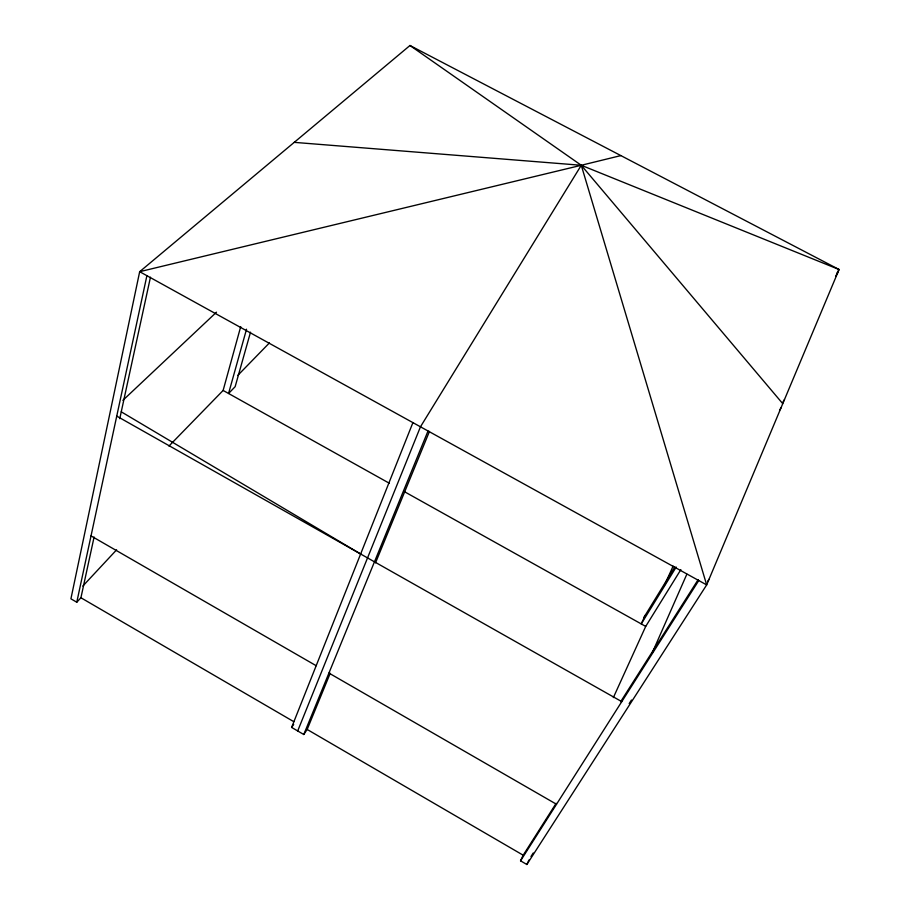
<?xml version="1.0" encoding="UTF-8"?>
<svg xmlns="http://www.w3.org/2000/svg" width="910" height="910" viewBox="0 0 910 910"><rect width="100%" height="100%" fill="white"/><g stroke="black" fill="none" stroke-linecap="round" stroke-linejoin="round"><path stroke-width="1.36" d="M556.124 803.337L523.182 855.207L520.554 860.826L526.867 864.5L706.672 584.903L839.077 269.519L409.978 45.5L139.674 271.692L70.923 598.814L76.781 602.227L146.897 275.685M76.781 602.227L80.922 597.756L94.105 537.002M119.756 418.702L150.457 277.209M168.953 446.059L223.121 390.447L240.718 326.599M246.53 329.215L228.569 393.495L235.144 386.693L250.523 332.173M330.228 673.252L307.159 729.456L303.781 734.506L291.621 727.42L412.912 422.627M297.695 730.957L420.465 426.801L581.274 165.279L620.87 155.599M303.781 734.506L428.03 430.976M375.523 562.858L429.463 431.408M652.026 653.323L686.845 574.199M613.363 697.583L645.713 626.41L680.862 569.615M664.323 585.46L673.138 566.077M645.201 615.296L641.243 623.907L676.187 567.066M526.867 864.5L528.949 859.995M836.881 273.159L839.077 269.519L581.274 165.279L409.978 45.5M835.573 276.265L837.769 272.636M643.711 617.719L674.833 567.01M782.987 401.992L784.477 399.581M779.529 410.217L781.03 407.805M620.654 701.712L698.129 579.681M520.554 860.826L698.766 580.534M530.974 856.515L533.237 852.988M629.185 703.589L631.483 700.017M707.514 581.638L709.049 579.249M291.621 727.42L293.668 724.405M82.81 586.074L116.605 549.833M237.658 375.523L269.406 342.933M122.873 400.343L216.5 312.175M294.226 142.358L581.274 165.279L782.759 403.676M223.121 390.447L389.332 483.255M404.165 491.536L645.713 626.41M116.742 416.109L621.769 701.644M91.023 535.91L316.179 665.711M328.931 673.07L556.51 804.269M80.922 597.756L293.816 721.687M307.159 729.456L523.182 855.207M121.257 411.82L360.633 553.997M581.274 165.279L139.674 271.692L706.672 584.903L581.274 165.279"/></g></svg>
